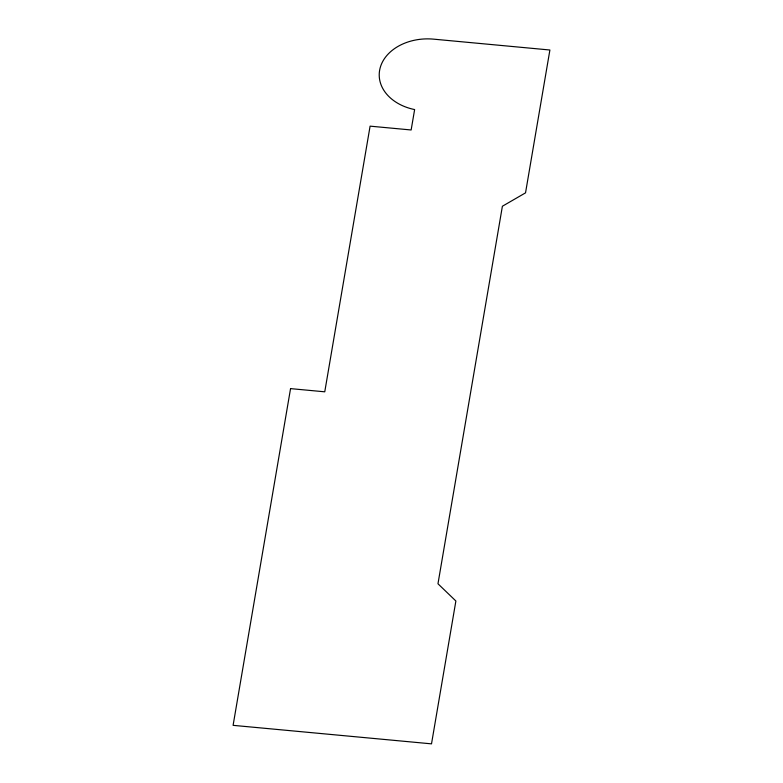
<?xml version="1.0" encoding="UTF-8"?>
<svg xmlns="http://www.w3.org/2000/svg" width="783" height="783" viewBox="0 0 783 783"><rect width="100%" height="100%" fill="white"/><g stroke="black" fill="none" stroke-linecap="round" stroke-linejoin="round"><path stroke-width="1.17" d="M290.552 388.622L233.099 725.342L431.511 743.85L455.882 601.001L437.971 583.775L502.392 206.242L525.53 192.853L549.901 50.004L433.586 39.15A48.282 35.989 -0.2 0 0 380.166 67.847A48.282 35.989 -0.2 0 0 414.628 109.571L411.144 129.978L370.095 126.151L324.759 391.813L290.552 388.622"/></g></svg>
